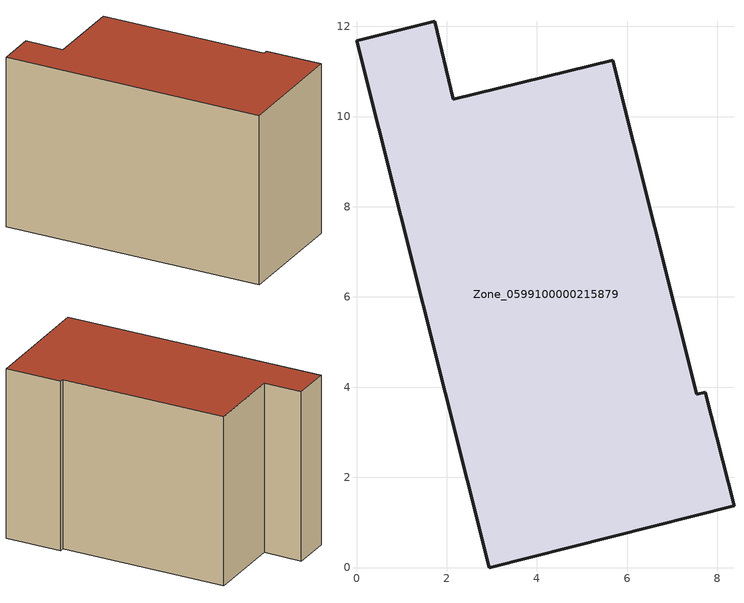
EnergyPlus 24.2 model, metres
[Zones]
Zone_0599100000215879
 floor ground (C_G): 2.94,0 0,11.68 1.73,12.11 2.14,10.38 5.68,11.25 7.54,3.84 7.73,3.89 8.37,1.37 z0
 wall outside (C_F): 0,11.68 2.94,0 8.37,1.37 7.73,3.89 7.54,3.84 5.68,11.25 2.14,10.38 1.73,12.11 0,11.68 z0:7.94
 roof outside (C_R): 7.54,3.84 5.68,11.25 2.14,10.38 1.73,12.11 0,11.68 2.94,0 8.37,1.37 7.73,3.89 z7.94
[BUILDING]
Pand.0599100000215879: North Axis=0; Terrain=City; Loads Convergence Tolerance Value=0.04; Temperature Convergence Tolerance Value=0.4; Solar Distribution=FullExterior; Maximum Number of Warmup Days=25; Minimum Number of Warmup Days=1
[Site:Location]
Rotterdam.The.Hague.AP_ZH_NLD Design_Conditions: Latitude=51.96; Longitude=4.45; Time Zone=1; Elevation=-4.5
[SITE:GROUNDTEMPERATURE:BUILDINGSURFACE]
18, 18, 18, 18, 18, 18, 18, 18, 18, 18, 18, 18
[MATERIAL] Thermal Absorptance=0.9; Solar Absorptance=0.7; Visible Absorptance=0.7
Name | Roughness | Thickness | Conductivity | Density | Specific Heat
G.TI.1975-1991 | MediumSmooth | 0.15 | 0.288461 | 540 | 1210
F.TI.1975-1991 | Rough | 0.3 | 0.230769 | 1920 | 840
R.TI.1975-1991 | MediumRough | 0.2 | 0.153846 | 1500 | 1000
[CONSTRUCTION]
C_G: G.TI.1975-1991
C_F: F.TI.1975-1991
C_R: R.TI.1975-1991
[ZONE]
Zone_0599100000215879: Type=1; Multiplier=1; Ceiling Height=Autocalculate; Volume=Autocalculate; Floor Area=autocalculate; Part of Total Floor Area=Yes
[ZONEINFILTRATION:DESIGNFLOWRATE]
Infil_Zone_0599100000215879: Zone or ZoneList or Space or SpaceList=Zone_0599100000215879; Schedule=AlwaysOn; Design Flow Rate Calculation Method=Flow/Area; Flow Rate per Floor Area=0.003; Constant Term Coefficient=1; Temperature Term Coefficient=0; Velocity Term Coefficient=0; Velocity Squared Term Coefficient=0
[HVACTEMPLATE:ZONE:IDEALLOADSAIRSYSTEM]
Zone_0599100000215879: Maximum Heating Supply Air Temperature=50; Minimum Cooling Supply Air Temperature=13; Maximum Heating Supply Air Humidity Ratio=0.0156; Minimum Cooling Supply Air Humidity Ratio=0.0077; Heating Limit=NoLimit; Cooling Limit=NoLimit; Dehumidification Control Type=ConstantSensibleHeatRatio; Cooling Sensible Heat Ratio=0.7; Dehumidification Setpoint=60; Humidification Control Type=None; Humidification Setpoint=30; Outdoor Air Method=None; Outdoor Air Flow Rate per Person=0.00944; Outdoor Air Flow Rate per Zone Floor Area=0; Outdoor Air Flow Rate per Zone=0; Demand Controlled Ventilation Type=None; Outdoor Air Economizer Type=NoEconomizer; Heat Recovery Type=None; Sensible Heat Recovery Effectiveness=0.7; Latent Heat Recovery Effectiveness=0.65
[ZONECONTROL:THERMOSTAT]
ThermostatControl_Zone_0599100000215879: Zone or ZoneList=Zone_0599100000215879; Control Type Schedule=DualSetpointControlType; Control 1=Thermostat_Zone_0599100000215879; Temperature Difference Between Cutout And Setpoint=0
[THERMOSTATSETPOINT:DUALSETPOINT]
Thermostat_Zone_0599100000215879: Heating Setpoint Temperature Schedule=HeatingSetpoint_Zone_0599100000215879; Cooling Setpoint Temperature Schedule=CoolingSetpoint_Zone_0599100000215879
[SCHEDULE:COMPACT]
HeatingSetpoint_Zone_0599100000215879: Through: 12/31, For: AllDays, Until: 24:00, 21
CoolingSetpoint_Zone_0599100000215879: Through: 12/31, For: AllDays, Until: 24:00, 24
DualSetpointControlType: Through: 12/31, For: AllDays, Until: 24:00, 4
AlwaysOn: Through: 12/31, For: AllDays, Until: 24:00, 1
